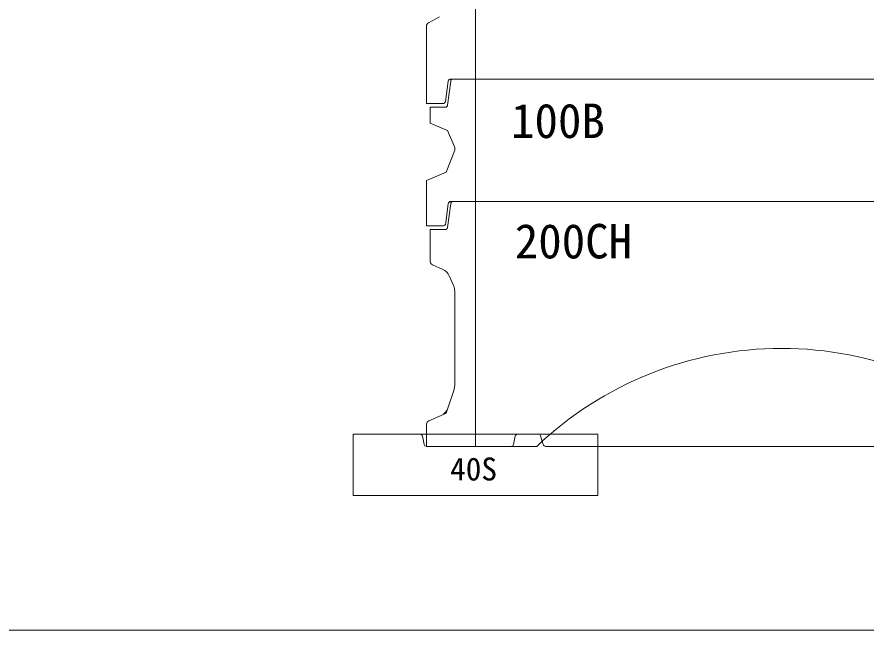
# Model space of a CAD drawing. Units: millimetres at full size, sheet at 1:20; details may follow other scales. Extents: x -4514 to 4514, y -3160 to 3160.
# Drawn here: x -2911 to -2218, y 196 to 697 of the extents above; entities that cross this region are included whole.
import ezdxf
from ezdxf.enums import TextEntityAlignment as Align

# ---------------------------------------------------------------- set-up
doc = ezdxf.new("R2010")
doc.units = ezdxf.units.MM
doc.header["$LTSCALE"] = 20
doc.layers.add('0-7_TEMP01', color=3, linetype='Continuous', lineweight=18)
doc.layers.add('0-9_躯体', color=7, linetype='Continuous', lineweight=9)
doc.layers.add('0-F_注釈', color=1, linetype='Continuous')
doc.styles.add('ＭＳ ゴシック', font='')
doc.styles.get('ＭＳ ゴシック').set_extended_font_data('MS Gothic')

msp = doc.modelspace()

# ---------------------------------------------------------------- linework, layer by layer
at = {"layer": '0-7_TEMP01'}
for p, q in [((-2436.75, 346.11), (-2136.75, 346.11)), ((-4393.55, 196.11), (1306.45, 196.11))]:
    msp.add_line(p, q, dxfattribs=at)
at = {"layer": '0-9_躯体'}
for p, q in [((-2536.75, 846.11), (-2536.75, 646.11)), ((-2566.1, 696.79), (-2575.16, 691.95)), ((-2576.75, 689.31), (-2576.75, 646.11)), ((-2576.75, 646.11), (-2576.75, 626.11)), ((-2557, 646.11), (-2286.75, 646.11)), ((-2286.75, 646.11), (-2554.99, 646.11)), ((-2536.75, 646.11), (-2536.75, 546.11)), ((-2016.49, 646.11), (-2286.75, 646.11)), ((-2286.75, 646.11), (-2018.5, 646.11)), ((-2558.99, 644.38), (-2561.32, 627.83)), ((-2556.97, 644.37), (-2559.52, 624.85)), ((-2576.75, 626.11), (-2563.3, 626.11)), ((-2573.74, 623.11), (-2573.74, 610.11)), ((-2573.74, 623.11), (-2561.5, 623.11)), ((-2573.74, 610.11), (-2559.74, 604.11)), ((-2559.74, 604.11), (-2553.75, 590.11)), ((-2576.75, 563.11), (-2560.74, 570.11)), ((-2576.75, 563.11), (-2576.75, 526.11)), ((-2558.97, 544.36), (-2560.91, 528.74)), ((-2556.99, 544.39), (-2559.74, 524.83)), ((-2556.98, 546.11), (-2286.75, 546.11)), ((-2536.75, 546.11), (-2536.75, 346.11)), ((-2016.51, 546.11), (-2286.75, 546.11)), ((-2563.89, 526.11), (-2576.75, 526.11)), ((-2573.74, 523.11), (-2573.74, 497.09)), ((-2561.71, 523.11), (-2573.74, 523.11)), ((-2561.71, 523.11), (-2573.74, 523.11)), ((-2571.93, 494.33), (-2563.42, 490.69)), ((-2558.17, 485.43), (-2554.55, 477)), ((-2553.75, 473.06), (-2553.75, 395.73)), ((-2554.26, 392.57), (-2559.34, 377.33)), ((-2560.74, 373.11), (-2559.34, 377.33)), ((-2564.82, 371.33), (-2574.95, 366.9)), ((-2560.74, 373.11), (-2564.82, 371.33)), ((-2576.75, 364.14), (-2576.75, 346.11)), ((-2436.75, 356.11), (-2636.75, 356.11)), ((-2636.75, 356.11), (-2636.75, 306.11)), ((-2580.07, 354.5), (-2578.7, 347.72)), ((-2505.66, 347.72), (-2504.3, 354.5)), ((-2481.41, 347.54), (-2483.56, 354.69)), ((-2436.75, 356.11), (-2436.75, 306.11)), ((-2486.75, 346.11), (-2576.75, 346.11)), ((-2576.75, 346.11), (-2507.62, 346.11)), ((-2479.49, 346.11), (-2436.75, 346.11)), ((-2436.75, 306.11), (-2636.75, 306.11))]:
    msp.add_line(p, q, dxfattribs=at)
msp.add_lwpolyline([(-2560.74, 570.11), (-2553.75, 588.11), (-2553.75, 590.11)], dxfattribs=at)
for centre, radius, start, end in [((-2573.74, 689.31), 3, 118.073, 180), ((-2557, 644.11), 2, 90, 172.001), ((-2554.99, 644.11), 2, 90, 172.569), ((-2563.3, 628.11), 2, 270, 352.001), ((-2561.5, 625.11), 2, 270, 352.569), ((-2556.98, 544.11), 2, 90, 172.876), ((-2555.01, 544.11), 2, 90, 172.001), ((-2563.89, 529.11), 3, 270, 352.874), ((-2561.71, 525.11), 2, 270, 352.001), ((-2570.74, 497.09), 3, 180, 246.801), ((-2567.36, 481.49), 10, 23.199, 66.802), ((-2563.74, 473.06), 10, 0, 23.199), ((-2286.75, 136.11), 290, 90, 133.603), ((-2286.75, 136.11), 290, 46.397, 90), ((-2563.74, 395.73), 10, 341.565, 0), ((-2568.82, 380.49), 10, 293.629, 341.565), ((-2573.74, 364.14), 3, 113.629, 180), ((-2582.02, 354.11), 2, 11.31, 90), ((-2502.34, 354.11), 2, 90, 168.691), ((-2485.47, 354.11), 2, 16.7, 90), ((-2576.75, 348.11), 2, 191.31, 270), ((-2507.62, 348.11), 2, 270, 348.691), ((-2479.49, 348.11), 2, 196.7, 270)]:
    msp.add_arc(centre, radius, start, end, dxfattribs=at)

# ---------------------------------------------------------------- texts
at = {"layer": '0-F_注釈', "style": 'ＭＳ ゴシック'}
for s, height, p in [('100B', 28.15, (-2507.69, 589.48)), ('200CH', 28.15, (-2504.63, 491.17)), ('40S', 18.77, (-2557.46, 312.6))]:
    msp.add_text(s, height=height, dxfattribs=at).set_placement(p, align=Align.BOTTOM_LEFT)

doc.saveas('drawing.dxf')
